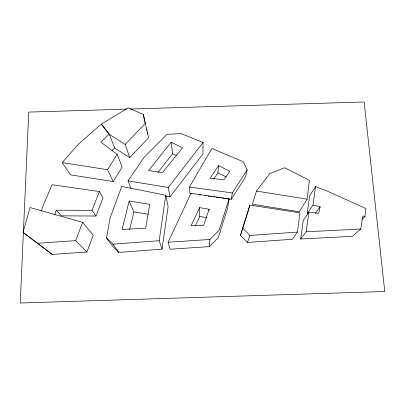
<?xml version="1.0" encoding="UTF-8"?>
<svg xmlns="http://www.w3.org/2000/svg" width="405" height="405" viewBox="0 0 405 405"><rect width="100%" height="100%" fill="white"/><g stroke="black" fill="none" stroke-linecap="round" stroke-linejoin="round"><path stroke-width="0.61" d="M130.947 188.249L128.026 180.868L144.094 157.418L167.083 134.308L181.121 133.62L203.026 142.444L202.976 153.9L170.009 196.835L165.701 196.126M209.036 210.468L209.091 209.223L199.594 207.623L191.069 225.732L203.609 225.494L209.091 209.223M209.395 246.61L209.836 239.456L219.186 230.167L229.083 198.89L190.957 193.301L168.126 242.241L170.009 249.247L209.395 246.61L218.229 237.806L227.6 208.15L229.083 198.89M213.825 178.985L217.915 172.884L218.508 165.64L229.878 171.254L223.879 179.855L210.028 178.256L218.508 165.64M307.106 199.164L309.39 180.336L284.654 167.756L269.765 173.649L256.466 191.079L252.401 204.247L299.244 211.774L307.106 199.164L256.466 191.079M361.812 219.348L364.966 216.417L365.993 208.585L326.835 190.907L315.51 186.568L309.623 195.969L307.203 213.632L313.004 205.127L315.51 186.568M297.381 232.085L300.029 212.858L249.885 205.052L240.489 235.366L247.415 242.453L292.339 239.259L297.381 232.085L249.951 235.447L242.635 227.99M364.966 216.417L362.743 216.022L360.799 229.027L352.416 236.353L300.657 238.98L306.165 231.792L308.899 212.164L318.664 213.344L320.163 206.813L313.004 205.127M300.657 238.98L303.294 220.325L308.899 212.164M162.051 249.146L168.131 206.484L165.766 195.225L121.738 186.457L110.059 218.017L106.535 237.872L112.863 246.498L118.827 252.416L162.051 249.146L159.216 240.697L165.766 195.225M221.859 197.984L231.26 199.285L232.359 192.942L247.116 170.014L243.44 161.818L211.856 148.458L189.444 187.024L189.899 193.565L191.778 193.823M247.116 170.014L245.496 177.117L231.26 199.285M129.625 229.493L133.923 211.942L129.17 201.037L149.759 204.338L145.618 228.278L122.123 229.417L129.17 201.037M23.034 232.348L30.061 207.547L82.64 222.304L93.221 235.214L86.918 251.991L52.179 254.426L23.034 232.348L37.478 243.289L75.634 240.626L86.918 251.991M247.379 213.556L249.885 205.052M54.786 214.888L56.194 210.154L92.001 210.377L95.955 216.037L103.027 197.832L99.372 191.55L52.078 184.731L43.872 203.897L41.29 210.939M240.489 235.366L247.192 214.144M247.415 242.453L249.951 235.447M75.634 240.626L82.64 222.304M92.001 210.377L99.372 191.55M195.428 225.59L199.726 216.432L199.594 207.623M113.228 181.582L122.178 166.981L117.136 154.285L100.845 142.135L109.264 134.182L101.321 124.041L78.297 144.286L62.167 162.577L70.505 174.823L113.228 181.582L107.578 169.725L62.167 162.577M107.578 169.725L117.136 154.285M315.434 213.253L320.163 206.813M170.009 196.835L168.267 187.495L203.026 142.444M157.915 172.373L172.667 153.697L171.097 142.231L182.534 147.845L162.486 172.601L148.564 170.581L171.097 142.231M129.742 157.666L148.589 137.71L143.274 114.468L128.188 107.776L101.377 124.178L109.315 134.313L125.201 144.443L129.742 157.666L114.772 148.078M125.201 144.443L145.268 123.368L143.274 114.468M112.094 150.468L114.726 147.962L109.264 134.182M106.535 237.872L112.904 244.19L159.216 240.697M168.126 242.241L209.836 239.456M306.165 231.792L360.799 229.027M126.947 109.132L28.745 112.094L20.25 303.021L384.75 291.514L364.141 101.979L130.03 109.041M95.955 216.037L61.428 215.819L56.194 210.154M189.444 187.024L232.359 192.942M199.3 194.866L200.551 195.038M204.94 195.645L206.191 195.817M208.074 196.076L209.324 196.253M210.58 196.425L211.83 196.597M213.713 196.855L214.964 197.032M216.219 197.205L220.603 197.812M133.923 211.942L148.205 214.245M128.026 180.868L168.267 187.495M199.726 216.432L206.899 217.647M172.667 153.697L177.01 155.839M217.915 172.884L226.132 176.96M38.961 244.407L52.179 254.426M112.904 244.19L118.827 252.416M146.701 129.276L146.969 130.481M147.511 132.891L147.779 134.095"/></g></svg>
